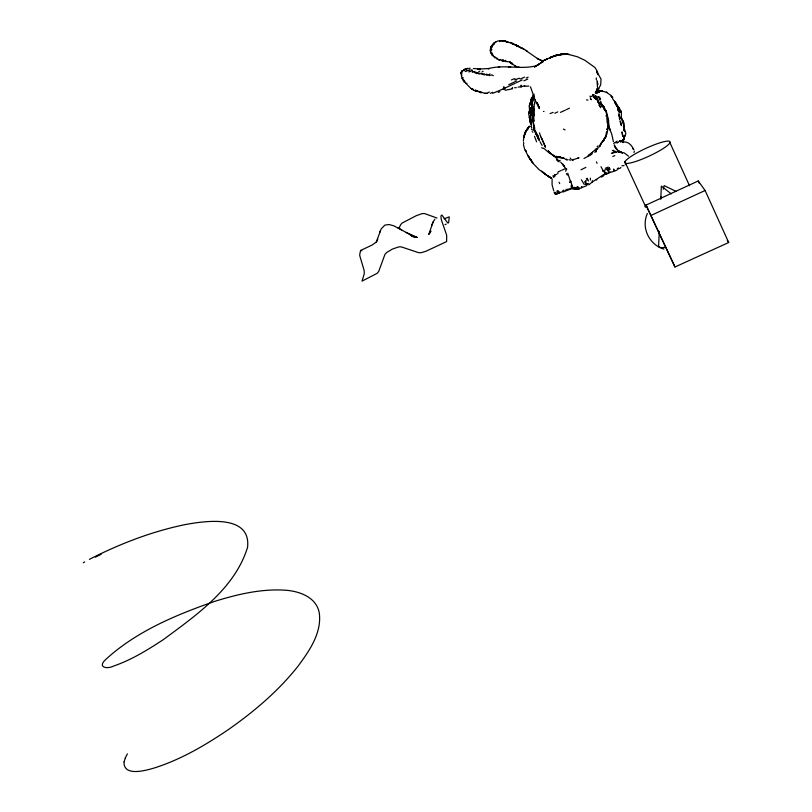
<?xml version="1.0" encoding="UTF-8"?>
<svg xmlns="http://www.w3.org/2000/svg" width="812" height="812" viewBox="0 0 812 812"><rect width="100%" height="100%" fill="white"/><g stroke="black" fill="none" stroke-linecap="round" stroke-linejoin="round"><path stroke-width="1.22" d="M530.571 120.633L530.581 122.429L530.804 117.882M498.913 59.956L499.786 59.672L496.741 59.002M532.662 113.304L532.642 114.736L532.682 111.254L533.667 108.382M530.51 120.491L530.551 118.938L530.581 122.429M590.354 179.99L590.436 178.163M597.094 88.427L596.292 91.736L597.764 87.797M659.273 231.39L658.593 246.401A27.72 6.009 -24.4 0 0 665.434 247.335M660.775 198.717L661.354 186.11L671.291 193.875M596.353 150.159L596.262 151.814L595.693 150.616L594.932 152.473M531.139 100.231L531.038 101.683L531.413 98.952L533.342 95.034M530.266 116.826L530.145 118.765L530.957 114.127L530.145 118.765L530.906 122.906M581.595 187.613L581.666 186.638L581.707 187.613L578.256 188.983L577.626 187.034L578.256 188.983L579.636 188.536M554.667 175.585L554.728 174.864L556.809 174.275M597.449 86.884L597.145 82.286M606.554 131.818L605.519 137.553L605.874 136.517L603.692 140.06L605.255 137.472M621.129 117.04L621.464 113.893L620.754 110.838L621.231 112.208M573.891 188.242L573.84 188.8L575.728 188.628L573.891 188.242L575.454 189.176L575.18 187.613L575.637 188.922M574.52 188.668L574.673 187.227M565.426 190.302L566.685 189.429L571.242 188.77L571.313 184.994M533.717 109.62L533.535 116.309L533.86 114.878M531.698 109.173L531.87 107.834L530.855 110.655L530.348 116.715L530.612 115.416M607.863 127.098L607.883 119.912M123.992 761.879C123.465 776.698 144.932 770.669 153.468 768.243C180.355 759.88 204.928 745.487 228.111 729.765C253.923 711.748 278.262 691.113 297.882 666.378C309.27 650.98 322.151 632.731 319.217 612.542C316.01 596.231 297.486 590.537 282.931 590.07C259.779 589.015 236.891 594.496 214.916 601.296C176.021 614.846 136.315 631.34 105.641 659.557C96.983 667.535 107.285 669.423 113.761 666.002C131.534 659.902 147.672 649.904 163.313 639.633C196.433 615.12 234.972 588.477 247.579 547.237C251.111 513.915 204.898 520.959 184.882 524.643C151.621 531.566 119.618 543.878 89.432 559.356M588.771 184.903L592.161 182.091L592.384 180.518M624.144 137.025L624.438 135.35M533.839 114.989L533.839 121.495L533.251 118.593L533.707 109.305L533.839 114.989L533.068 110.138L535.341 99.866M598.698 147.155L599.804 146.566L600.078 144.952M533.586 108.108L533.352 109.447L533.931 106.687M557.773 173.707L558.108 171.87L560.96 170.591M537.666 103.601L537.889 105.124L536.864 102.444L537.554 103.855M585.046 182.649L586.142 180.69L584.823 181.685L586.995 183.776L586.67 185.654L581.707 187.613M494.955 56.657L495.3 58.048L491.879 54.749L490.265 50.831L491.067 46.781L494.153 44.244L492.569 44.477L491.067 46.781L491.828 47.208L490.519 49.451M597.561 149.438L597.876 147.774M531.292 111.833L531.007 115.04M531.129 100.343L531.413 98.952L529.302 106.27L529.536 110.95M490.397 48.74L490.631 52.171L491.91 52.851L493.31 55.937M533.961 95.268L531.687 105.052L533.646 97.836M530.063 110.158L530.845 107.539L528.744 114.583L530.297 120.115L529.373 117.283L530.337 123.272M607.315 128.438L607 129.819L607.244 128.732M607.934 126.895L607.68 128.012L608.655 124.236L608.005 119.303M623.464 126.631L623.768 123.14L621.139 116.847M660.745 199.113L661.364 196.666M663.221 189.297L664.145 185.613L676.366 191.51M534.296 104.555L534.641 103.256M492.681 93.339L503.278 88.914L504.516 89.594L504.922 88.102L515.305 83.23M533.535 109.194L532.195 117.892L532.956 121.495L532.489 112.736L533.596 108.473M434.887 219.179L433.05 222.041L428.797 234.465L430.847 231.136L429.497 233.156L430.675 231.775M503.278 88.914L503.836 86.985L504.922 88.102M409.4 234.272L413.125 236.16L393.84 225.827L388.999 224.508L384.847 225.127L381.153 228.933L376.149 242.433L376.494 241.996L371.754 245.214L360.579 250.502L359.686 254.816A19.336 2.893 64.9 0 0 360.112 256.896L363.806 269.269A19.752 3.015 64.8 0 1 364.233 271.401L364.233 273.918L362.02 281.135L376.91 273.451A11.723 11.439 17.6 0 0 378.737 271.34L384.868 254.613A11.733 11.47 13.8 0 1 386.705 252.481L392.287 249.142L398.459 246.97A11.744 11.48 12.9 0 1 401.321 246.899L418.657 252.664A11.774 11.551 9.9 0 0 421.519 252.593L425.924 251.243L446.62 241.58L446.671 235.49A20.067 2.05 64.9 0 0 446.072 233.389L441.758 221.077A19.64 1.969 65 0 1 441.18 219.017L440.957 216.012L441.698 215.028A19.529 1.939 65 0 1 442.438 215.728L447.3 222.407A19.234 1.888 64.9 0 0 448.021 223.077L448.63 222.691L449.269 216.875L444.113 218.804M577.038 188.831L575.454 189.176L575.809 188.029L576.946 189.135L578.205 188.242L576.733 187.064M572.836 188.77L572.653 187.217L574.307 188.364L572.836 188.77L572.298 186.74M463.804 69.385L464.779 69.345L463.094 70.725M597.145 91.248L597.744 89.574L596.526 92.263M532.916 112.503L532.51 113.771L533.687 108.27L532.743 114.238L533.91 109.072M623.342 139.837L624.773 135.665L623.169 140.77M621.484 140.77L622.631 141.978L621.484 140.77L620.875 141.897L619.566 140.994L617.902 142.547M623.281 140.029L623.941 138.04M555.987 193.327L555.195 193.956L554.048 192.028M572.084 185.806L570.816 181.147L569.679 182.487L570.816 181.147M623.169 140.324L625.869 133.645L624.54 129.281M380.361 230.709L379.783 232.354M647.367 213.444C640.983 227.624 649.082 244.727 663.922 249.101M398.885 228.476L400.519 224.965A10.932 10.739 12.4 0 1 402.244 222.975L416.231 215.708L421.986 213.668A10.952 10.769 9.6 0 1 424.666 213.597L436.978 218.042M607.772 127.778L608.249 126.499M463.936 80.297L462.058 78.388L461.368 75.343L462.119 71.436M431.801 225.239L433.05 222.041M604.97 173.423L603.6 175.808M377.803 239.063L376.646 241.783M597.378 90.741L600.697 84.905L601.012 79.099L596.678 71.304L597.754 74.674L597.429 71.507L594.891 67.467L584.792 60.25L577.291 56.738L567.192 54.018L564.137 53.896L569.242 54.556L564.553 53.856L559.935 54.526M125.19 758.063L127.393 753.881M533.362 95.461L534.052 94.101M623.474 139.228L622.52 141.197C622.246 145.054 624.814 137.015 624.438 135.604L622.743 141.471L623.961 139.177L622.428 141.917M557.814 193.642L557.428 191.896L558.321 190.79L556.89 191.135L558.981 193.063L559.681 191.936L557.814 193.642L556.261 194.017L554.86 193.266L556.961 193.682L556.261 194.027L555.682 192.312M565.578 171.261L566.674 169.109M622.378 141.471L623.545 139.37L622.621 141.024M491.798 45.716L491.128 46.883L492.417 46.264M462.556 78.49L463.073 77.617L462.058 78.388M604.92 138.192L602.453 141.846L606.828 134.234L608.594 125.698L608.604 120.196L606.493 112.005L603.57 108.199M527.404 129.534L528.297 128.205L527.465 129.412M571.496 186.547L572.155 185.583M528.348 127.423L529.353 126.134L525.049 132.559L524.765 133.99L525.668 131.25L523.882 137.472L524.988 133.259L523.892 136.386L523.395 141.166M529.069 126.57L528.216 127.778L529.272 126.52M511.936 88.498L512.636 87.503M574.307 188.364L573.84 188.8L572.653 187.217M603.884 139.837L601.996 142.252L603.884 139.837L603.032 140.933M495.827 42.133L493.463 43.351L492.843 44.69M510.961 42.924L506.475 41.899L505.044 40.833L504.323 41.29C501.024 39.94 496.223 40.61 493.879 43.503L493.463 43.351M590.324 97.369L590.07 96.039M597.074 146.84L598.018 145.805M592.161 182.091L600.271 176.843M597.104 93.39L595.48 92.984M595.572 149.378L587.837 156.391L584.021 158.452M619.861 168.49L620.886 167.505M462.17 70.928L460.901 72.481L461.795 75.79M591.197 153.539L592.537 152.382L588.568 155.244M602.971 176.123L601.357 177.138M598.982 100.099L599.906 99.389M592.537 152.382L587.837 156.391L591.806 154.321M461.47 71.283L462.475 70.512M613.689 143.541L617.181 141.085M534.428 67.325L535.372 66.543M617.952 169.272L619.079 168.348M600.647 144.637L601.55 143.907M594.1 94.547L591.309 96.598M490.539 48.152L491.828 47.208M503.034 40.641L501.298 40.986M600.9 176.387L603.661 174.499L606.615 174.062L610.614 172.032M535.626 66.381L538.539 64.483L535.687 66.087L536.57 65.63C520.959 70.025 504.049 64.107 488.174 68.705L489.504 68.502L479.11 69.04L477.669 69L480.42 68.969L473.396 68.533M490.265 50.831L491.981 49.735M542.964 61.671L540.853 62.95L542.964 61.671L542.101 62.209M492.681 92.274L490.367 93.37M478.745 71.76L479.79 71.121M564.066 191.124L558.981 193.063M633.959 152.494L634.365 151.428M617.313 168.642L618.46 167.962M83.311 562.726L84.692 561.934M482.155 71.801L483.11 71.253M562.787 190.658L563.782 190.089M499.542 41.585L500.243 41.189M588.538 183.563L586.822 184.527L585.3 184.192L586.995 183.776M463.652 70.563L465.682 69.396L468.088 70.563L470.199 69.751M557.783 111.883L554.789 113.254M472.29 72.359L473.294 71.801L476.624 73.628M489.078 74.511L490.083 73.963M610.38 169.058L608.492 170.084L606.899 169.221L603.204 170.814L600.981 166.693M611.395 153.387L614.664 151.976L616.866 152.199L612.349 152.879L615.587 151.387M585.888 167.363L580.976 169.82M467.133 70.928L465.174 71.557M499.786 59.672L502.364 60.22L503.349 59.712M566.451 109.61L569.425 108.169M524.816 85.514L522.867 86.295M484.5 74.897L475.923 72.319M487.342 93.015L489.433 92.02M514.97 79.972L519.01 78.256L520.563 79.008L524.511 77.11M522.217 79.941L516.3 82.783M516.635 80.946L508.748 84.692M614.806 155.569L612.847 156.472M550.069 113.599L553.165 112.371M546.283 59.449L547.187 59.032L545.004 60.007L545.918 59.611M526.146 78.023L528.135 77.181M646.007 205.111L698.229 180.964L705.1 190.495L728.689 242.514L674.985 266.986L646.007 205.111L674.985 266.986M490.742 75.303L491.727 74.846L493.361 75.699M511.367 79.972L514.321 78.673L515.965 79.485M651.163 215.373L705.1 190.495M561.914 170.165L564.716 168.906L566.624 168.947M560.453 112.381L565.467 110.077M557.519 161.03L556.89 159.751L557.844 159.314M523.852 80.824L527.709 79.099M505.896 60.332L503.227 61.154L501.572 60.717M615.222 170.825L617.11 170.002M445.027 224.63L446.174 224.142M525.719 50.405L538.62 59.367L537.311 58.393L542.04 60.9L539.99 60.129L543.025 60.849L542.213 60.941L555.276 55.622L553.581 56.19M608.259 167.089L605.275 168.307M612.421 150.656L613.446 150.24M520.989 48.416L522.217 48.05L523.395 49.248M569.973 189.287L563.315 191.926M468.798 71.913L471.61 70.806L472.584 71.223L471.813 69.599M520.086 47.025L518.117 46.314L521.72 48.121M553.754 56.079L555.103 55.723L550.089 57.622L554.697 55.744M498.223 92.365L499.959 91.705M572.338 159.852L576.347 158.736M510.098 42.376L515.488 45.289L516.178 45.036L516.98 46.457L518.31 46.061L519.487 47.258M621.941 165.841L624.063 165.557M577.149 158.411L579.007 157.721L577.626 158.198M505.368 90.233L512.595 88.772M556.89 159.751L558.372 160.867L560.219 160.34M595.906 92.761L599.327 92.335L595.318 92.477L597.084 92.436M611.091 172.134L613.233 171.586M465.246 68.756L467.834 68.37M543.563 60.616L542.213 60.941M560.919 54.323L558.981 54.84L563.964 54.089L559.143 54.637M599.124 91.462L597.226 91.431L602.007 91.32L597.297 91.543C598.87 89.269 610.309 93.684 606.249 92.203L610.878 95.369L612.847 97.744M597.327 91.624L602.606 91.096L597.987 91.32M555.631 55.419L557.397 55.054L550.993 57.226L556.393 55.175L561.945 54.242L558.768 54.749M570.938 158.99L570.298 158.015M558.565 54.83L556.799 55.186L558.189 54.952M360.701 250.441L361.157 250.461A19.224 2.862 64.9 0 1 361.807 250.847M571.242 188.77L572.927 188.465M577.078 188.891L578.337 188.678M555.195 193.956L556.961 193.682M518.066 87.107L521.832 86.671L521.152 85.148L520.654 86.732L521.832 86.671M524.4 86.285L528.866 86.092M543.461 111.488L544.01 111.406M600.616 101.084L600.921 102.606M509.916 61.844L504.983 61.489M565.02 159.081L567.324 160.035L566.431 159.02M616.42 149.103L617.516 149.235M600.403 91.096L599.357 91.157L600.778 91.096M514.585 87.757L516.31 87.666M460.901 72.481L461.155 73.872M468.828 68.33L470.168 68.299M483.962 93.106L479.648 91.421M499.745 67.112L498.365 67.102M508.931 66.828L510.748 66.868L508.434 66.817M617.871 151.742L624.195 152.869L628.488 156.158M553.916 175.808L552.982 175.768L553.439 177.381M596.302 179.848L596.942 179.888M517.721 67L519.183 67.102M597.277 91.238L599.144 91.401M620.875 141.897L619.566 140.994L620.185 140.435L621.089 141.389M586.568 99.886L588 100.069M618.429 151.742L620.703 151.996L617.699 151.489M623.849 141.897C628.498 141.613 631.858 145.45 633.533 149.347L632.974 148.352L633.969 150.058M625.321 164.43L626.123 164.542M615.364 142.567L617.648 142.892M464.22 80.439L465.783 83.21L466.941 83.392M412.141 236.363L413.988 236.708M504.323 41.29L502.679 40.884L505.044 40.833L508.962 42.539M558.473 156.98L561.285 157.548L555.804 156.361L560.656 157.457L557.763 156.858M516.178 45.036L518.31 46.061M558.778 157.031L563.954 158.167M413.897 236.668L411.836 236.241L417.256 237.449L405.949 232.405M479.801 92.375L481.445 92.781M513.935 44.163L512.139 43.716L515.427 44.711M480.531 92.609L475.304 89.949M619.251 151.814L622.408 153.021M564.33 158.33L555.987 157L549.176 152.94L543.604 148.129M607.65 173.433L602.839 171.18M568.887 159.649L570.45 160.197M510.18 62.585L512.666 63.6L510.9 62.717M613.243 150.636L615.171 151.357M413.379 236.201L416.81 237.51L410.141 234.759M557.428 191.896L559.214 192.596M599.56 91.502L597.662 90.731L599.357 91.492M599.906 97.349L597.916 96.537L600.464 98.973L599.002 98.181M475.324 90.7L476.705 91.279M557.732 156.686L559.478 157.447L557.651 156.604M551.368 177.889L548.08 176.011L550.983 177.808M498.466 59.601L499.786 60.189M483.8 73.75L487.129 75.303M489.758 75.709L486.449 74.115M474.249 90.457L476.015 91.289M594.364 97.724L593.247 96.638L597.602 99.541M505.145 41.26L506.475 41.899M510.362 62.625L512.534 64.118L509.53 61.854L510.941 62.778M509.621 62.26L516.655 66.868M563.376 129.067L565.081 129.9M618.947 151.174L622.246 152.879M474.259 71.426L475.152 71.882M541.655 147.693L543.269 148.535M477.375 90.914L478.684 91.614M516.067 66.533L514.838 65.589L516.249 66.665M527.485 51.379L525.841 50.303M397.829 227.756L401.656 229.857M481.201 73.151L482.846 74.075M522.207 48.172L523.862 49.116M623.514 142.557L622.388 141.532L623.108 142.587M571.79 159.822L573.059 160.573M477.588 73.171L479.222 74.146M473.903 90.477L470.97 88.447M554.291 156.117L552.667 155.102L554.119 156.016M532.124 131.645L532.936 132.224M471.011 88.569L465.783 83.21M575.809 188.029L576.439 188.465M566.39 173.504L567.344 175.057M606.615 174.062L603.204 170.814M618.521 151.052L619.789 151.986M557.083 158.726L550.292 153.021M618.176 150.727L616.46 149.317M524.075 49.167L525.466 50.222M531.342 129.098L532.489 130.082M596.739 96.943L595.45 95.674L597.246 98.069M496.487 57.743L497.451 58.505M593.46 96.09L597.013 99.125L592.669 94.446M595.917 98.597L594.526 97.491L595.703 98.587M618.531 150.626L619.749 151.611M531.505 125.393L531.332 123.962M594.831 98.13L595.957 99.216M552.322 179.198L539.087 169.627L533.707 164.105L528.815 157.386L524.613 149.043L523.486 144.83M621.18 112.076L620.124 109.387L616.511 104.88M598.271 101.541L599.357 102.657M526.308 151.316L525.222 150.179L526.085 151.245M560.696 162.095L565.355 167.932M502.364 60.22L503.227 61.154M587.188 178.193L588.477 181.005M586.325 178.792L587.34 179.899M530.581 126.175L531.119 126.784M612.096 97.338L611.081 96.222L611.913 97.267M597.196 100.252L596.282 99.206M599.307 90.924L598.261 89.635M598.19 100.353L594.79 97.217L596.678 99.237M620.591 117.892L622.317 119.993L620.5 117.77M531.413 127.027L531.941 127.92M614.105 100.992L612.522 98.577M512.057 43.148L513.184 44.498L512.331 43.229M618.358 106.94L619.312 108.199M590.375 98.465L591.288 99.693L590.557 98.546M491.879 54.851L490.529 52.212M538.153 136.477L536.224 133.818L538.65 137.908M603.834 108.575L604.767 110.097M616.531 105.205L615.78 104.159L616.602 105.337M584.193 184.395L581.412 179.756M600.9 102.85L601.773 104.068M558.372 160.867L559.103 161.892M614.542 101.053L615.912 103.408M534.489 136.254L536.58 141.795M542.132 145.47L540.01 141.704M616.318 148.708L614.268 144.8M537.93 136.081L535.808 131.706M570.43 181.309L567.781 173.271M727.319 240.504L728.689 242.514M600.027 106.524L599.094 105.134L600.707 107.702M564.553 166.663L562.767 164.125L563.812 165.506M462.87 80.033L464.271 82.215M615.07 101.601L618.125 106.626L619.18 110.797L617.384 106.352M615.192 102.007L615.608 103.083L615.009 101.622M601.834 106.24L599.489 102.911L603.529 106.321L605.803 110.706L607.528 118.653L607.549 123.627L606.919 118.461M534.184 128.073L533.92 126.398L535.037 131.331L538.904 140.273M624.103 130.285L624.763 131.534L623.789 128.996L624.134 130.641L623.931 124.337L622.713 121.394L623.23 124.003M469.011 70.167L469.752 71.618M601.154 103.611L601.824 104.931M578.601 187.105L579.453 188.79M609.487 128.732L610.127 130.032L608.888 127.19M559.011 182.172L559.701 183.603M596.404 161.903L597.053 163.293M530.51 86.823L534.753 99.216L539.371 108.615L538.295 105.387M624.885 161.72L645.022 205.324A24.827 4.821 -24.6 0 0 647.59 207.405M669.951 142.739A24.959 4.202 -24.9 0 1 633.837 162.065A24.959 4.202 -24.9 0 1 638.354 152.108A24.959 4.202 -24.9 0 1 669.951 142.739L689.53 185.745M698.229 180.964L699.274 183.258M529.262 117.192L529.911 118.674M539.422 140.192L538.315 137.39L538.823 138.811M516.371 45.076L516.98 46.457M534.783 128.377L532.56 119.009L533.687 126.022M615.06 102.769L615.638 104.098M541.188 137.421L541.726 138.69L540.65 135.99M615.019 102.941L614.461 101.612L617.719 106.565L618.257 110.868L617.82 109.295M616.379 105.357L616.846 106.555M602.037 105.804L602.514 107.072L602.169 105.56M539.483 132.833L540.416 135.756M535.037 131.331L535.605 132.914M619.942 121.14L621.424 125.616L620.541 121.12M537.777 137.279L536.884 134.528L538.326 138.862M608.858 126.845L611.7 134.021L613.425 141.714M553.703 190.627L552.089 184.882L552.079 180.213M533.697 95.958L534.194 97.602M608.158 123.059L607.701 121.445M608.614 124.672L609.558 128.875M619.333 112.695L618.663 108.138L619.515 112.432L618.886 109.813L619.201 111.285M596.952 80.601L597.348 82.012M619.637 119.658L618.886 113.802L619.12 115.507M530.683 121.384L530.348 119.658L530.51 121.191M606.097 115.365L606.493 116.826M533.728 126.154L534.164 127.931M619.465 116.796L619.069 115.365M530.601 120.491L530.185 118.897L530.977 123.191M503.836 86.985L504.516 89.594M597.5 82.327L597.967 84.509M533.809 129.128L534.184 130.6L533.778 128.986M607.427 121.993L607.68 123.353L607.396 121.841M530.825 121.394L530.957 122.795L530.5 119.567L530.764 121.079M604.849 110.219L604.28 107.61L604.778 110.615M530.804 121.252L530.977 122.693M530.723 123.982L530.561 122.287L530.703 123.84M523.628 142.496L523.76 143.947M599.703 145.216L599.804 146.566M608.056 125.769L608.137 127.393L608.097 125.911M596.262 77.932L596.323 79.667M624.113 125.85L624.144 127.535M554.728 174.864L554.738 176.955M95.42 557.164A81.2 2.314 -25.3 0 1 101.165 554.22M124.185 761.778A137.888 29.811 -29.4 0 1 125.484 757.931M622.631 134.843L622.621 136.335L622.033 131.899L622.631 134.843M623.941 136.487L623.342 140.141L623.941 136.487M531.921 104.098L531.657 106.92L531.921 104.098M531.799 107.57L531.698 108.94L531.799 107.57M531.647 107.397L531.555 108.757L531.88 105.834L531.505 108.615L531.87 105.956L531.647 107.397M531.901 103.966L531.789 105.327L532.144 102.535L531.901 103.966M529.597 104.768L529.353 106.169L530.652 102.028L529.597 104.768M529.231 111.751L528.937 113.162L529.698 110.402L529.231 111.751M532.296 101.997L531.424 104.718L532.296 101.997M531.271 109.397L530.865 110.787L531.931 107.976L531.271 109.397M531.799 97.826L531.393 99.176L531.799 97.826M531.85 97.724L531.383 99.054L531.911 97.633M524.867 133.513L524.359 134.863L526.481 130.752L524.867 133.513M533.179 110.503L533.819 109.163L533.179 110.503M609.447 167.972L608.492 170.084L609.254 172.783L606.899 169.221L609.447 167.972M596.13 149.063L595.551 149.987L596.769 148.606L596.13 149.063M596.718 90.599L595.724 92.05L596.718 90.599M526.653 129.819L525.76 131.148L527.587 128.631L526.653 129.819M528.277 127.951L526.399 130.438L528.277 127.951M601.804 142.465L600.667 143.724L601.804 142.465M598.759 88.873L597.581 90.203L598.759 88.873M472.208 89.381L472.848 89.107L472.208 89.381M539.259 63.935L537.168 65.244L540.498 63.194L539.259 63.935M551.236 57.327L549.957 57.946L552.881 56.586L551.236 57.327M556.24 55.317L554.911 55.734L558.017 54.972L556.24 55.317M558.027 55.155L556.322 55.652L558.027 55.155M560.828 54.556L559.417 54.78L564.147 54.363L560.828 54.556M563.518 53.957L561.701 54.221L564.959 53.896L563.518 53.957M486.865 93.38L484.683 93.299L486.865 93.38M614.643 170.845L613.73 170.825L613.567 169.058L614.643 170.845M621.292 152.341L619.556 151.874L621.292 152.341M545.39 174.286L541.614 171.21L546.862 175.422L545.39 174.286M549.206 176.935L547.948 175.849L549.206 176.935M601.144 104.23L599.642 103.307L602.352 105.083L601.144 104.23M550.303 153.163L548.364 150.92L550.303 153.163M537.402 135.31L536.306 134.112L537.991 136.71L537.402 135.31M530.571 159.487L529.525 158.31L532.794 162.907L530.571 159.487M599.439 104.271L597.825 101.713L599.439 104.271M531.271 160.421L530.307 159.233L531.982 161.669L531.271 160.421M598.779 102.424L598.018 100.942L598.779 102.424M622.54 120.217L621.789 119.202L623.728 122.998L622.54 120.217M604.209 107.478L603.377 106.22L604.209 107.478M539.127 107.448L537.635 104.677L539.127 107.448M615.902 148.342L614.41 145.815L615.902 148.342M529.444 158.005L528.176 155.569L529.444 158.005M606.341 111.751L605.722 110.574L606.341 111.751M544.933 145.967L542.538 140.354L545.451 147.195L544.933 145.967M542.365 140.09L541.848 138.811L542.365 140.09M535.849 134.295L535.26 131.118L535.849 134.295M533.565 120.43L533.251 118.593L533.565 120.43M530.175 121.739L530.104 120.288L530.175 121.841"/></g></svg>
